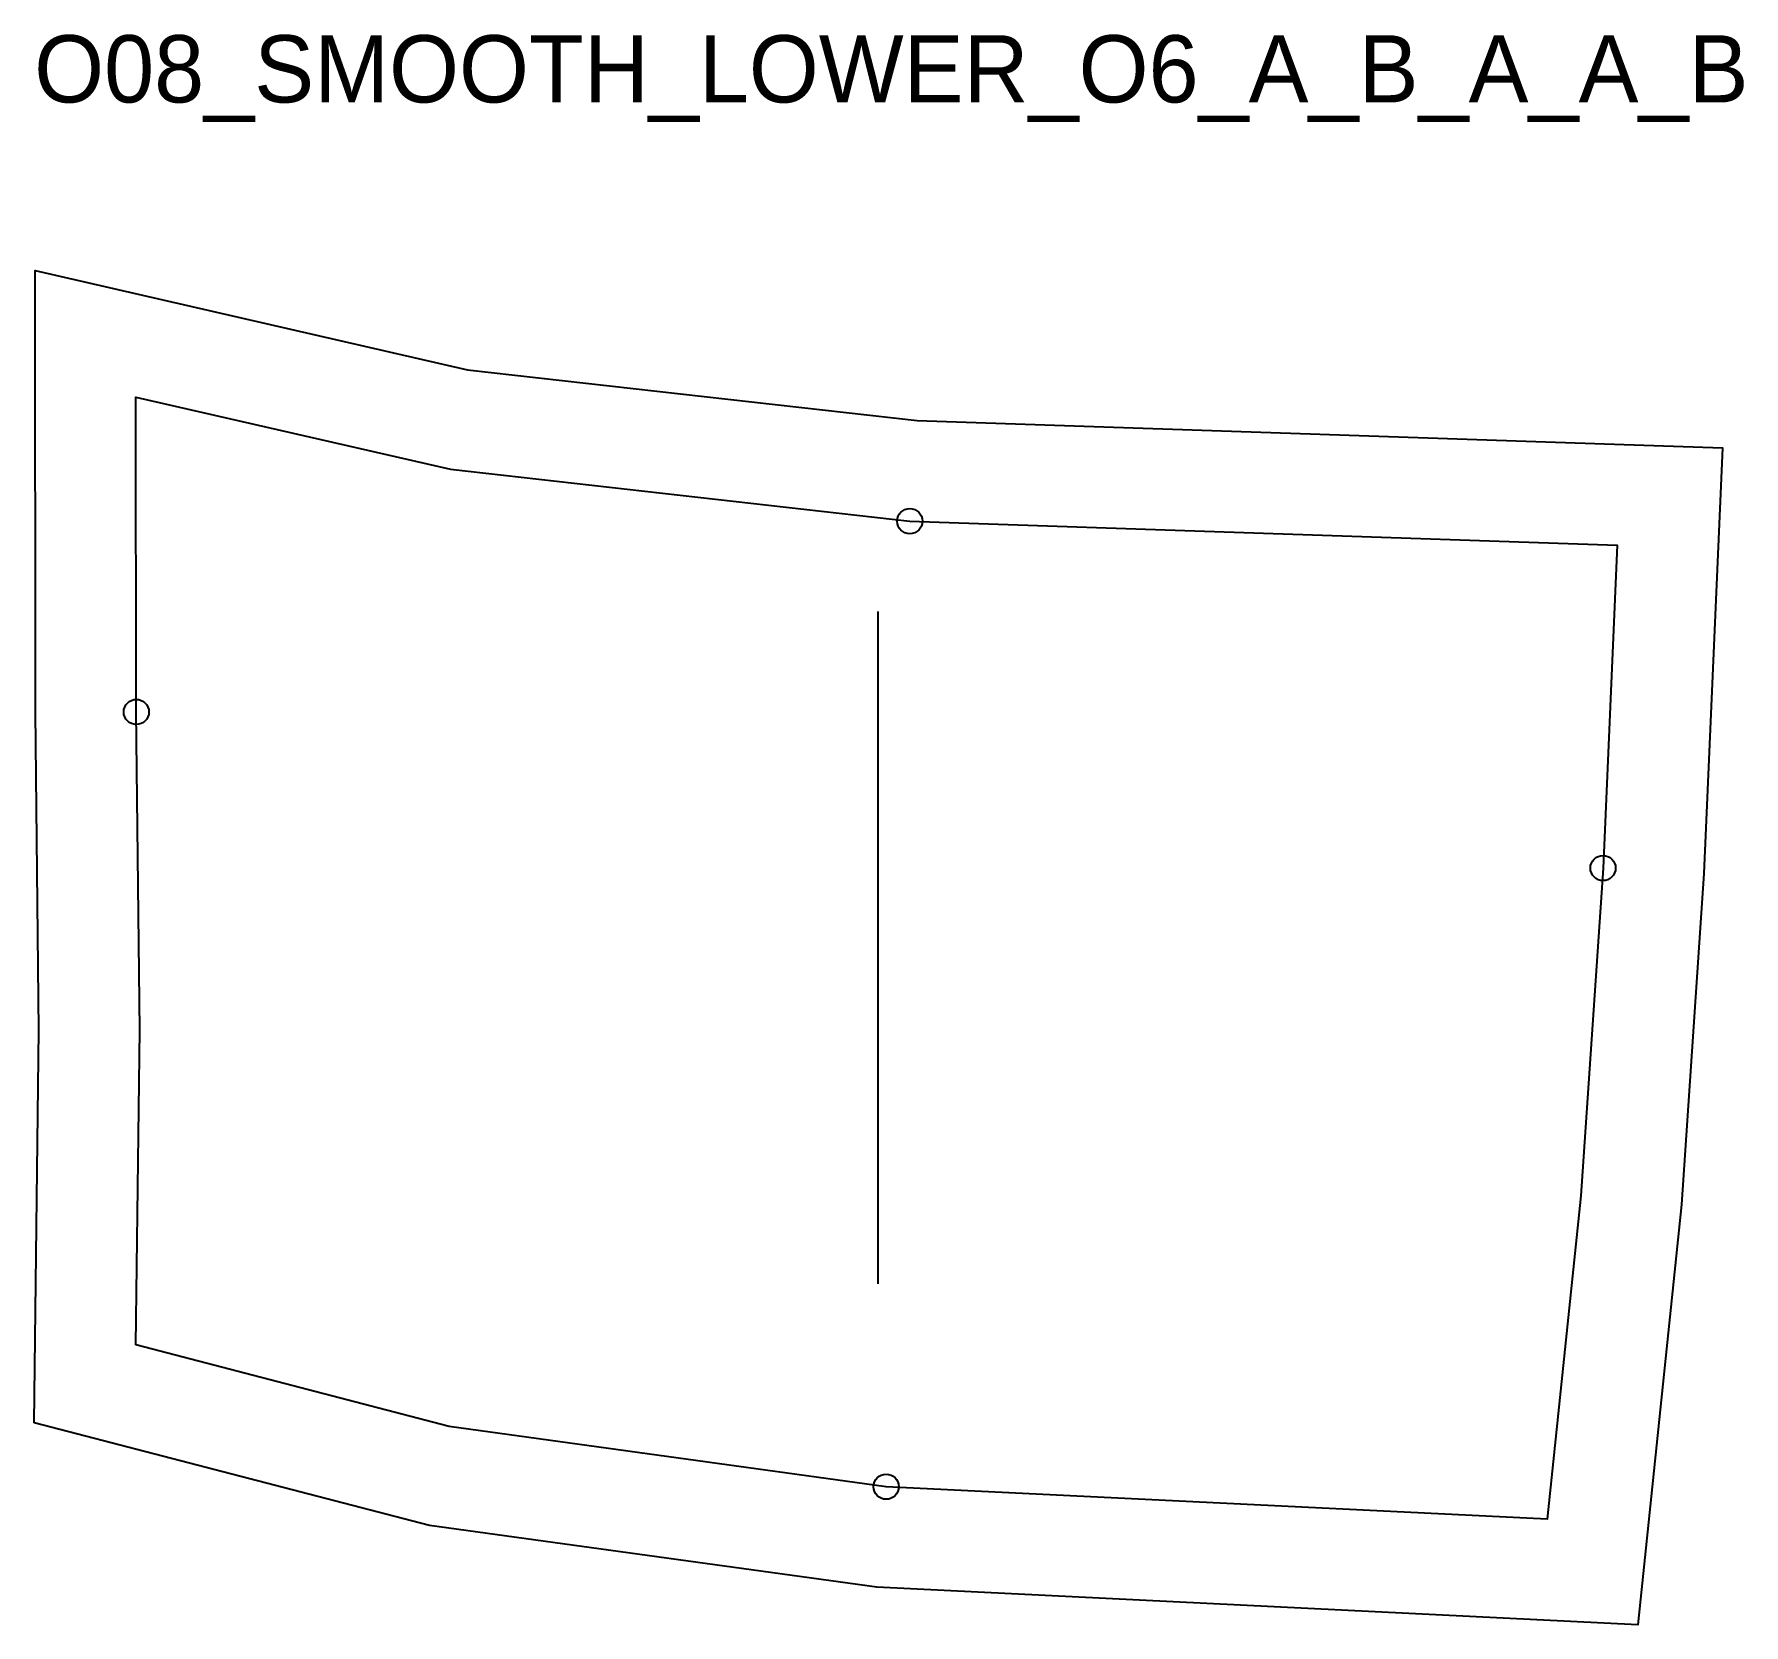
# Model space of a CAD drawing. Header units: millimetres. Extents: x -12 to 191, y -33 to 156.
import ezdxf

# ---------------------------------------------------------------- set-up
doc = ezdxf.new("R2010")
doc.units = ezdxf.units.MM
for name, color, linetype in [('CUT', 1, 'Continuous'), ('GRAIN', 3, 'Continuous'), ('ID', 7, 'Continuous'), ('NOTCH', 2, 'Continuous'), ('SEAM', 5, 'Continuous')]:
    doc.layers.add(name, color=color, linetype=linetype)

msp = doc.modelspace()

# ---------------------------------------------------------------- linework, layer by layer
at = {"layer": 'CUT'}
msp.add_lwpolyline([(-12.11, -9.25), (-11.56, 37.45), (-11.96, 75.24), (-12.01, 127.82), (39.42, 116.03), (92.93, 109.99), (188.72, 106.72), (186.5, 56.08), (183.85, 16.72), (178.65, -33.29), (88.12, -28.82), (34.92, -21.47), (-12.11, -9.25)], close=True, dxfattribs=at)
at = {"layer": 'GRAIN'}
msp.add_line((88.31, 7.27), (88.31, 87.27), dxfattribs=at)
at = {"layer": 'NOTCH'}
for centre in [(92.05, 98.01), (0.04, 75.31), (174.52, 56.74), (89.24, -16.86)]:
    msp.add_circle(centre, 1.5, dxfattribs=at)
at = {"layer": 'SEAM'}
msp.add_lwpolyline([(0, 0), (0.44, 37.44), (0.04, 75.31), (0, 112.76), (37.4, 104.18), (92.05, 98.01), (176.2, 95.14), (174.52, 56.74), (171.89, 17.75), (167.89, -20.74), (89.24, -16.86), (37.26, -9.68)], close=True, dxfattribs=at)

# ---------------------------------------------------------------- texts
at = {"layer": 'ID'}
msp.add_text('O08_SMOOTH_LOWER_O6_A_B_A_A_B', height=8, dxfattribs=at).set_placement((-12.11, 147.82))

doc.saveas('drawing.dxf')
